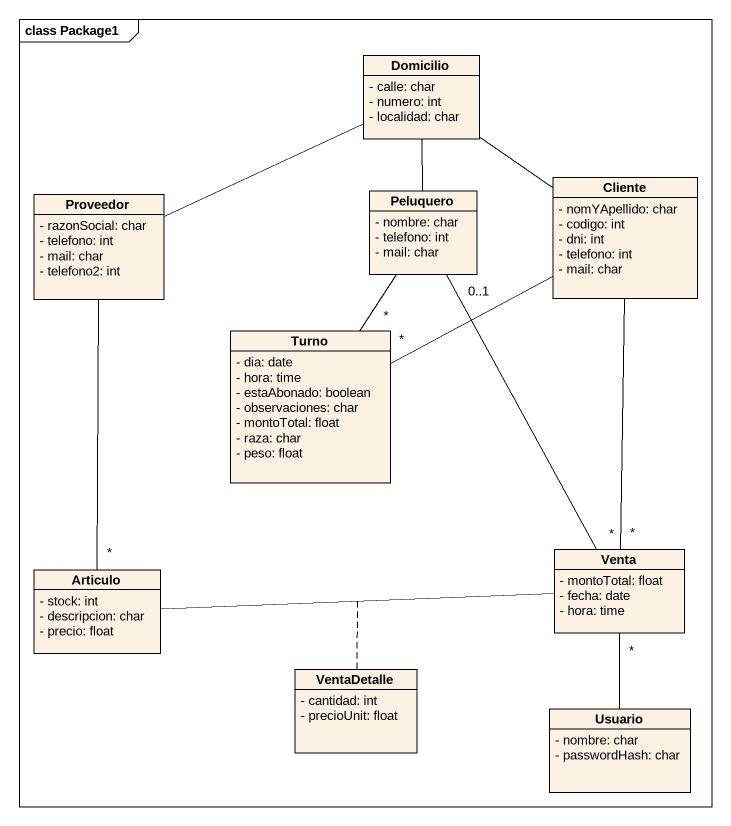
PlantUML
@startuml
mainframe class Package1
hide circle
hide empty members
skinparam classAttributeIconSize 0
class Domicilio {
  - calle: char
  - numero: int
  - localidad: char
}
class Cliente {
  - nomYApellido: char
  - codigo: int
  - dni: int
  - telefono: int
  - mail: char
}
class Proveedor {
  - razonSocial: char
  - telefono: int
  - mail: char
  - telefono2: int
}
class Peluquero {
  - nombre: char
  - telefono: int
  - mail: char
}
class Turno {
  - dia: date
  - hora: time
  - estaAbonado: boolean
  - observaciones: char
  - montoTotal: float
  - raza: char
  - peso: float
}
class Venta {
  - montoTotal: float
  - fecha: date
  - hora: time
}
class Articulo {
  - stock: int
  - descripcion: char
  - precio: float
}
class VentaDetalle {
  - cantidad: int
  - precioUnit: float
}
class Usuario {
  - nombre: char
  - passwordHash: char
}
Domicilio -left- Proveedor
Cliente -up- Domicilio
Cliente -left- "*" Turno
Cliente -- "*" Venta
Peluquero -up- Domicilio
Peluquero -- "*" Turno
Peluquero "0..1" -- "*" Venta
Venta -left- Articulo
(Venta, Articulo) .. VentaDetalle
Articulo "*" -up- Proveedor
Usuario -up- "*" Venta
@enduml
